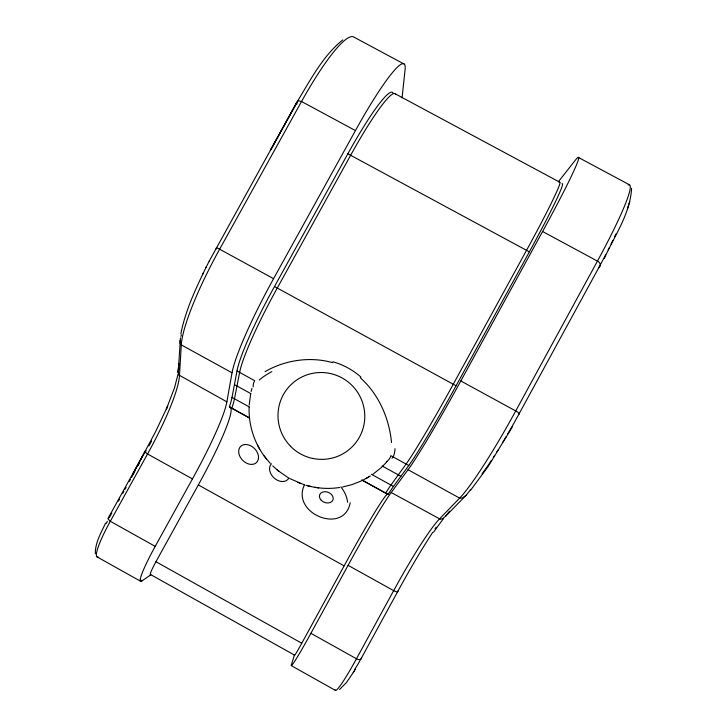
<?xml version="1.0" encoding="UTF-8"?>
<svg xmlns="http://www.w3.org/2000/svg" width="727" height="727" viewBox="0 0 727 727"><rect width="100%" height="100%" fill="white"/><g stroke="black" fill="none" stroke-linecap="round" stroke-linejoin="round"><path stroke-width="1.09" d="M350.187 502.775C343.989 535.608 290.273 513.235 304.558 484.7M249.107 407.084C248.489 425.068 254.286 443.216 265.291 457.456M180.469 337.873L178.188 372.624L178.715 363.691L178.188 372.624L178.678 374.905L226.86 401.84A103.488 12.832 -60.1 0 1 192.446 478.92L155.205 546.377A45.756 4.88 -60 0 0 142.083 580.837L140.284 579.837M179.969 340.5L180.16 343.389L181.296 344.88L232.022 372.806L226.86 401.84M249.17 405.103L250.724 393.516M432.729 532.355A125.489 13.322 -62.2 0 0 398.205 590.624L361.637 657.617C361.555 660.307 358.029 659.907 356.466 658.762L310.892 633.317A46.001 1.963 -61.7 0 1 291.463 664.487L294.444 655.063A17.73 0.718 -61.8 0 0 301.769 643.241L344.116 565.879A96.9 4.462 -61.7 0 1 387.973 494.315L362.255 480.12M402.076 97.845L405.066 69.765A103.261 12.568 -62.6 0 0 355.448 130.578L273.579 278.668A101.916 12.859 -61.6 0 0 232.022 372.806M178.242 371.57L179.115 367.689M177.961 374.405L174.516 387.818L166.347 409.137L167.755 405.866L155.633 431.629L132.787 474.195L145.291 451.14L146.3 450.785M249.615 418.116L229.323 406.92A93.301 11.368 -60.3 0 0 232.013 397.415L236.993 370.961A92.093 11.368 -61.5 0 1 274.488 286.529L347.851 153.788A93.056 11.159 -62.4 0 1 393.062 93.092M180.832 333.884C185.44 310.256 195.926 288.301 206.341 266.782M109.314 517.106L108.059 518.86L109.868 521.032L155.205 546.377M604.337 258.339C614.46 235.848 630.327 213.611 631.572 188.293M251.133 391.535L251.951 388.372M627.465 208.649L628.292 206.141M628.91 204.223L629.773 201.588M180.905 336.401L181.459 334.847M209.258 261.084L297.179 101.762C310.465 80.015 322.579 56.215 342.735 39.912M202.47 274.679L203.26 273.07M105.515 523.167C101.144 532.891 94.992 542.796 95.355 553.801M205.814 267.854L209.521 260.539M507.755 433.919A82.078 8.833 -61 0 0 518.714 414.508L598.821 267.6A83.169 8.633 -60.1 0 0 605.627 254.813M310.892 633.317L348.097 565.342A104.134 5.153 -61.7 0 1 391.217 492.524L408.056 469.724A102.552 5.162 -61.1 0 0 460.818 380.966L542.587 231.504A103.897 5.053 -60.7 0 0 574.857 160.794L558.336 181.814M361.755 480.002L388.027 494.496A93.865 4.562 -61.6 0 1 393.461 486.445L408.783 465.516A92.656 4.571 -61.1 0 0 456.083 385.783L529.356 251.851A93.619 4.48 -60.8 0 0 561.916 183.804M142.083 580.837L150.898 574.739A17.639 1.799 -59.9 0 1 155.951 561.726L198.335 484.927A96.346 11.114 -60.2 0 0 229.687 406.966L249.47 417.889M109.677 516.952L111.858 513.008M118.419 501.157L119.519 499.176M122.799 493.251L123.89 491.279M124.98 489.307L126.08 487.326M129.351 481.401L130.451 479.429M131.542 477.448L134.822 471.523M138.103 465.598L139.193 463.626M108.114 518.251L145.291 451.14L145.246 452.149L147.118 453.739L192.446 478.92M512.671 426.34L488.153 466.489L470.433 490.443M339.609 689.478L346.688 682.253L354.149 671.157M353.286 672.584L355.585 668.813M433.519 532.164L443.352 518.76M470.469 489.834L466.252 495.142L445.569 516.252L442.743 518.56L440.462 519.332L391.217 492.524M449.559 511.245L445.569 516.252M387.218 461.481L381.239 467.615L373.042 474.168M466.252 495.142L462.363 498.031L459.637 498.122L408.056 469.724M598.821 267.6C601.738 265.955 600.075 262.029 597.449 261.093L542.587 231.504M363.109 480.065L370.379 475.967M365.945 478.611L368.671 476.994M265.046 371.642C285.211 359.992 310.211 356.285 332.712 362.664M361.374 480.938L351.995 484.618L342.499 487.035M339.645 487.499C328.404 489.235 316.799 488.426 305.885 485.272M518.714 414.508C520.832 413.554 516.606 411.537 515.716 410.955L460.818 380.966M314.809 487.308L316.599 487.563M316.863 487.599L318.78 487.872M307.639 485.754L311.147 486.599M304.113 484.736L289.7 478.548M297.87 482.455L298.742 482.801M299.515 483.101L300.542 483.5M404.13 64.04L353.913 37.122A103.089 17.602 -63.1 0 0 301.541 101.507L219.636 249.207A101.735 18.011 -61.7 0 0 181.296 344.88L179.469 375.695A103.316 17.975 -59.7 0 1 147.545 453.993L110.295 521.295A45.683 6.843 -59.5 0 0 98.081 557.027M578.347 157.414L629.391 184.767M394.897 93.647L559.845 182.259M355.448 130.578L301.541 101.507L298.497 100.808L297.179 101.762L270.644 149.962L296.88 102.625L296.88 104.188M347.851 153.788L529.356 251.851M273.579 278.668L219.636 249.207C218.945 248.779 215.346 246.844 216.264 248.916M274.488 286.529L456.083 385.783M236.993 370.961L254.686 380.703L253.75 382.729A77.889 27.762 29.7 0 0 253.169 386.946M408.783 465.516L390.881 455.665L390.063 457.765A77.889 27.762 29.7 0 1 386.337 461.763M234.421 384.592L250.851 393.643M382.129 465.971L400.886 476.303M232.013 397.415L249.37 406.984M371.379 474.268L393.461 486.445M348.097 565.342L393.661 590.642C394.788 591.269 398.096 592.914 398.205 590.624M198.335 484.927L344.116 565.879M155.951 561.726L301.769 643.241M150.898 574.739L294.444 655.063M97.045 556.891L140.765 581.346M291.263 665.623L335.456 690.405M288.101 477.639L278.368 470.896M272.716 465.898L277.75 470.378M276.878 469.678L279.123 471.496M360.328 377.813C378.74 394.134 389.199 418.243 391.517 442.498M270.28 463.363L264.119 455.929M265.473 457.692L266.564 459.119M257.585 445.26L258.512 446.96M258.848 447.587L259.721 449.195M290.527 446.214A43.593 43.229 47.1 0 1 302.441 376.713A43.593 43.229 47.1 0 1 364.454 410.928A43.593 43.229 47.1 0 1 312.601 458.392M312.592 458.428A42.957 42.493 44.7 0 1 290.5 446.233M332.911 361.782A67.229 62.649 34.6 0 1 360.974 377.104M340.854 486.872A25.009 18.13 48 0 1 347.615 502.23M559.299 182.395A93.61 4.235 -60.8 0 1 526.539 250.333L453.257 384.238A92.647 4.317 -61.1 0 1 406.111 464.044L390.962 485.063A93.856 4.317 -61.6 0 0 385.564 493.142M395.652 94.483A93.065 10.923 -62.4 0 0 350.632 155.287L277.269 288.046A92.102 11.132 -61.5 0 0 239.619 372.415L234.485 398.778A93.31 11.123 -60.3 0 1 231.759 408.265M259.23 380.048A67.475 16.866 -15.4 0 1 271.843 371.606M395.015 448.713A67.42 16.975 68.4 0 1 391.98 458.228M151.607 441.016A124.199 22.337 -59.6 0 1 148.971 445.924M106.251 523.504A27.39 4.235 -59.4 0 1 107.351 521.314M506.137 436.682A82.078 8.833 -61 0 1 502.866 442.152M498.004 450.086A82.078 8.833 -61 0 1 496.941 451.785M494.315 455.92A82.078 8.833 -61 0 1 493.279 457.51M491.452 460.309A82.078 8.833 -61 0 1 482.119 473.74M615.842 234.021A83.169 8.633 -60.1 0 1 614.615 236.675M612.87 240.355A83.169 8.633 -60.1 0 1 611.043 244.099M609.126 247.962A83.169 8.633 -60.1 0 1 608.154 249.897M361.637 657.617A27.644 2.517 -62.3 0 1 354.376 670.003M435.073 528.82A125.489 13.322 -62.2 0 1 436.218 527.12M628.173 184.903A104.106 10.251 -60.2 0 1 597.449 261.093L515.716 410.955A102.734 10.487 -61 0 1 459.637 498.122L439.353 519.078A104.343 10.469 -62.1 0 0 393.661 590.642L356.466 658.762A46.083 3.971 -62.3 0 1 335.147 689.787M288.901 477.93A11.341 8.415 43.5 0 1 274.697 478.502A11.341 8.415 43.5 0 1 271.462 463.753M321.243 500.285A7.134 5.38 22 0 0 332.921 500.031A7.134 5.38 22 0 0 324.796 491.679A7.134 5.38 22 0 0 321.243 500.285M239.41 455.375A11.323 8.351 45.2 0 0 256.477 462.599A11.323 8.351 45.2 0 0 249.906 445.424A11.323 8.351 45.2 0 0 239.41 455.375"/></g></svg>
